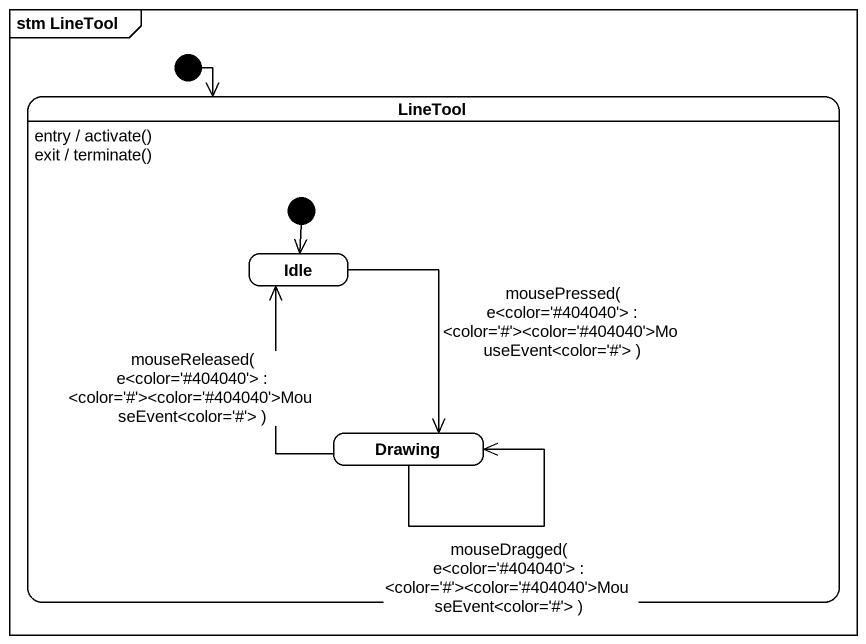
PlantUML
@startuml
mainframe stm LineTool
hide empty description
state LineTool {
  state Idle
  state Drawing
  [*] --> Idle
}
LineTool : entry / activate()
LineTool : exit / terminate()
[*] --> LineTool
Idle --> Drawing : mousePressed( e~<color='#404040'> : ~<color='#'>~<color='#404040'>MouseEvent~<color='#'> )
Drawing -up-> Idle : mouseReleased( e~<color='#404040'> : ~<color='#'>~<color='#404040'>MouseEvent~<color='#'> )
Drawing --> Drawing : mouseDragged( e~<color='#404040'> : ~<color='#'>~<color='#404040'>MouseEvent~<color='#'> )
@enduml
